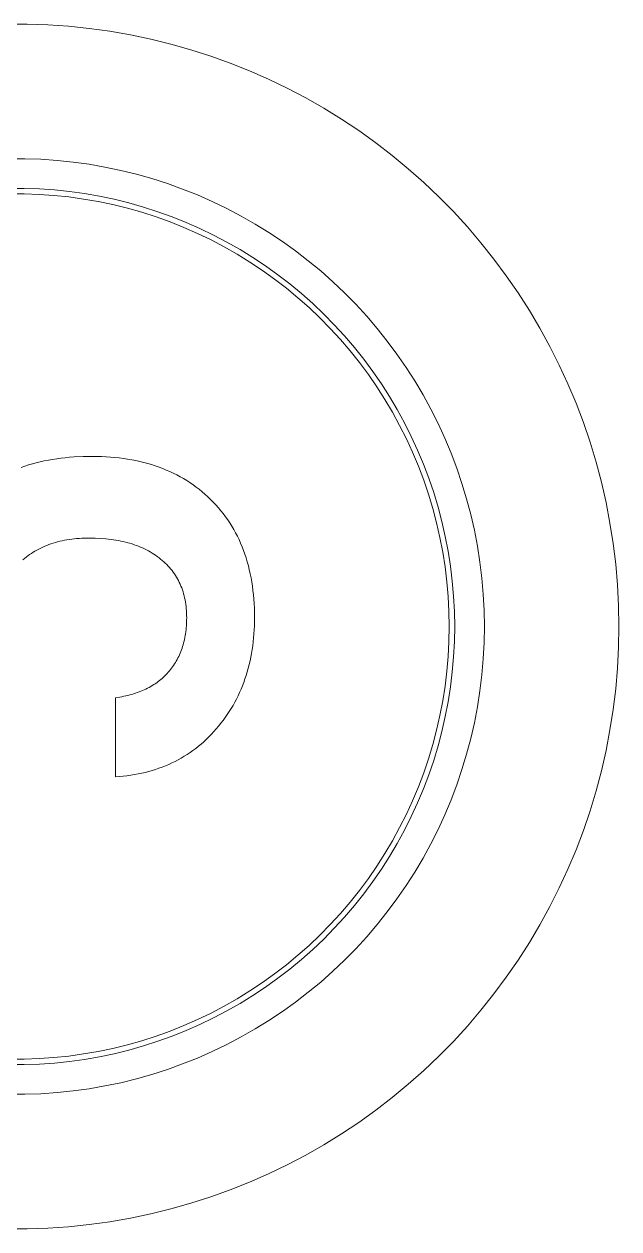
# Model space of a CAD drawing. Header units: inches. Extents: x -10 to 196, y -2 to 124.
# Drawn here: x 12.381 to 12.808, y 57.828 to 58.694 of the extents above; entities that cross this region are included whole.
import ezdxf

# ---------------------------------------------------------------- set-up
doc = ezdxf.new("R2010")
doc.units = ezdxf.units.IN
doc.layers.add('ZANO_R', color=7, linetype='Continuous', lineweight=0)

msp = doc.modelspace()

# ---------------------------------------------------------------- linework, layer by layer
at = {"layer": 'ZANO_R'}
for p, q in [((12.38272, 58.6942), (12.36777, 58.6942)), ((12.39766, 58.69369), (12.38272, 58.6942)), ((12.41258, 58.69266), (12.39766, 58.69369)), ((12.42745, 58.69111), (12.41258, 58.69266)), ((12.44226, 58.68905), (12.42745, 58.69111)), ((12.45699, 58.68648), (12.44226, 58.68905)), ((12.47162, 58.68341), (12.45699, 58.68648)), ((12.48613, 58.67983), (12.47162, 58.68341)), ((12.50052, 58.67575), (12.48613, 58.67983)), ((12.51475, 58.67118), (12.50052, 58.67575)), ((12.52882, 58.66612), (12.51475, 58.67118)), ((12.54271, 58.66058), (12.52882, 58.66612)), ((12.55639, 58.65456), (12.54271, 58.66058)), ((12.56986, 58.64808), (12.55639, 58.65456)), ((12.5831, 58.64113), (12.56986, 58.64808)), ((12.59609, 58.63373), (12.5831, 58.64113)), ((12.60882, 58.62588), (12.59609, 58.63373)), ((12.62127, 58.6176), (12.60882, 58.62588)), ((12.63342, 58.6089), (12.62127, 58.6176)), ((12.64527, 58.59978), (12.63342, 58.6089)), ((12.36944, 58.59747), (12.38105, 58.59747)), ((12.38105, 58.59747), (12.39265, 58.59707)), ((12.39265, 58.59707), (12.40424, 58.59627)), ((12.6568, 58.59026), (12.64527, 58.59978)), ((12.40424, 58.59627), (12.41579, 58.59506)), ((12.41579, 58.59506), (12.42729, 58.59347)), ((12.42729, 58.59347), (12.43872, 58.59147)), ((12.43872, 58.59147), (12.45009, 58.58908)), ((12.45009, 58.58908), (12.46136, 58.58631)), ((12.66799, 58.58035), (12.6568, 58.59026)), ((12.46136, 58.58631), (12.47253, 58.58314)), ((12.47253, 58.58314), (12.48359, 58.57959)), ((12.67883, 58.57005), (12.66799, 58.58035)), ((12.36981, 58.57611), (12.38068, 58.57611)), ((12.36988, 58.57217), (12.38061, 58.57217)), ((12.38061, 58.57217), (12.39134, 58.5718)), ((12.38068, 58.57611), (12.39155, 58.57573)), ((12.39134, 58.5718), (12.40206, 58.57106)), ((12.39155, 58.57573), (12.4024, 58.57498)), ((12.4024, 58.57498), (12.41321, 58.57386)), ((12.41321, 58.57386), (12.42398, 58.57236)), ((12.42398, 58.57236), (12.43469, 58.57049)), ((12.48359, 58.57959), (12.49451, 58.57566)), ((12.49451, 58.57566), (12.5053, 58.57136)), ((12.5053, 58.57136), (12.51592, 58.56668)), ((12.40206, 58.57106), (12.41274, 58.56995)), ((12.41274, 58.56995), (12.42337, 58.56847)), ((12.42337, 58.56847), (12.43395, 58.56663)), ((12.43395, 58.56663), (12.44446, 58.56442)), ((12.43469, 58.57049), (12.44533, 58.56826)), ((12.44446, 58.56442), (12.45488, 58.56185)), ((12.44533, 58.56826), (12.45589, 58.56565)), ((12.45589, 58.56565), (12.46635, 58.56269)), ((12.46635, 58.56269), (12.4767, 58.55936)), ((12.51592, 58.56668), (12.52639, 58.56164)), ((12.68931, 58.55939), (12.67883, 58.57005)), ((12.45488, 58.56185), (12.46521, 58.55892)), ((12.46521, 58.55892), (12.47544, 58.55564)), ((12.47544, 58.55564), (12.48554, 58.552)), ((12.4767, 58.55936), (12.48694, 58.55568)), ((12.48694, 58.55568), (12.49704, 58.55165)), ((12.52639, 58.56164), (12.53667, 58.55625)), ((12.53667, 58.55625), (12.54676, 58.5505)), ((12.69942, 58.54837), (12.68931, 58.55939)), ((12.48554, 58.552), (12.49551, 58.54802)), ((12.49551, 58.54802), (12.50534, 58.5437)), ((12.49704, 58.55165), (12.50699, 58.54728)), ((12.50699, 58.54728), (12.51679, 58.54256)), ((12.54676, 58.5505), (12.55664, 58.54441)), ((12.70914, 58.53701), (12.69942, 58.54837)), ((12.50534, 58.5437), (12.51502, 58.53904)), ((12.51502, 58.53904), (12.52452, 58.53405)), ((12.51679, 58.54256), (12.52641, 58.53751)), ((12.52641, 58.53751), (12.53586, 58.53212)), ((12.55664, 58.54441), (12.56631, 58.53798)), ((12.56631, 58.53798), (12.57575, 58.53122)), ((12.71846, 58.52532), (12.70914, 58.53701)), ((12.52452, 58.53405), (12.53385, 58.52874)), ((12.53385, 58.52874), (12.54299, 58.5231)), ((12.53586, 58.53212), (12.54512, 58.52642)), ((12.57575, 58.53122), (12.58495, 58.52414)), ((12.54299, 58.5231), (12.55193, 58.51716)), ((12.54512, 58.52642), (12.55417, 58.5204)), ((12.55417, 58.5204), (12.56301, 58.51407)), ((12.58495, 58.52414), (12.5939, 58.51674)), ((12.72737, 58.51332), (12.71846, 58.52532)), ((12.55193, 58.51716), (12.56066, 58.51091)), ((12.56066, 58.51091), (12.56917, 58.50436)), ((12.56301, 58.51407), (12.57163, 58.50744)), ((12.5939, 58.51674), (12.60259, 58.50904)), ((12.73586, 58.50101), (12.72737, 58.51332)), ((12.56917, 58.50436), (12.57745, 58.49752)), ((12.57163, 58.50744), (12.58001, 58.50051)), ((12.60259, 58.50904), (12.61101, 58.50105)), ((12.57745, 58.49752), (12.58549, 58.4904)), ((12.58001, 58.50051), (12.58815, 58.4933)), ((12.58815, 58.4933), (12.59604, 58.48581)), ((12.61101, 58.50105), (12.61915, 58.49277)), ((12.74393, 58.48842), (12.73586, 58.50101)), ((12.58549, 58.4904), (12.59328, 58.483)), ((12.59604, 58.48581), (12.60366, 58.47806)), ((12.61915, 58.49277), (12.627, 58.48421)), ((12.75155, 58.47556), (12.74393, 58.48842)), ((12.59328, 58.483), (12.6008, 58.47535)), ((12.60366, 58.47806), (12.61101, 58.47004)), ((12.627, 58.48421), (12.63455, 58.47539)), ((12.6008, 58.47535), (12.60806, 58.46743)), ((12.60806, 58.46743), (12.61504, 58.45928)), ((12.61101, 58.47004), (12.61808, 58.46178)), ((12.63455, 58.47539), (12.64179, 58.46631)), ((12.75873, 58.46245), (12.75155, 58.47556)), ((12.61504, 58.45928), (12.62174, 58.45088)), ((12.61808, 58.46178), (12.62486, 58.45328)), ((12.64179, 58.46631), (12.64871, 58.45699)), ((12.76545, 58.44909), (12.75873, 58.46245)), ((12.62174, 58.45088), (12.62814, 58.44226)), ((12.62486, 58.45328), (12.63134, 58.44455)), ((12.64871, 58.45699), (12.6553, 58.44743)), ((12.62814, 58.44226), (12.63424, 58.43342)), ((12.63134, 58.44455), (12.63751, 58.4356)), ((12.6553, 58.44743), (12.66157, 58.43766)), ((12.7717, 58.43551), (12.76545, 58.44909)), ((12.63424, 58.43342), (12.64003, 58.42438)), ((12.63751, 58.4356), (12.64338, 58.42645)), ((12.66157, 58.43766), (12.66749, 58.42767)), ((12.77748, 58.42172), (12.7717, 58.43551)), ((12.64003, 58.42438), (12.6455, 58.41514)), ((12.64338, 58.42645), (12.64892, 58.41709)), ((12.66749, 58.42767), (12.67306, 58.41748)), ((12.64892, 58.41709), (12.65414, 58.40755)), ((12.67306, 58.41748), (12.67828, 58.40711)), ((12.78278, 58.40774), (12.77748, 58.42172)), ((12.6455, 58.41514), (12.65066, 58.40572)), ((12.65414, 58.40755), (12.65903, 58.39784)), ((12.67828, 58.40711), (12.68313, 58.39656)), ((12.7876, 58.39359), (12.78278, 58.40774)), ((12.65066, 58.40572), (12.65548, 58.39613)), ((12.65548, 58.39613), (12.65997, 58.38638)), ((12.65903, 58.39784), (12.66358, 58.38796)), ((12.68313, 58.39656), (12.68762, 58.38586)), ((12.79192, 58.37928), (12.7876, 58.39359)), ((12.39509, 58.38016), (12.39802, 58.38073)), ((12.39802, 58.38073), (12.40099, 58.38125)), ((12.40099, 58.38125), (12.404, 58.38171)), ((12.404, 58.38171), (12.40706, 58.38212)), ((12.40706, 58.38212), (12.41016, 58.38248)), ((12.41016, 58.38248), (12.4133, 58.38278)), ((12.4133, 58.38278), (12.41649, 58.38302)), ((12.41649, 58.38302), (12.42299, 58.38335)), ((12.42299, 58.38335), (12.42967, 58.38346)), ((12.42967, 58.38346), (12.43298, 58.38343)), ((12.43298, 58.38343), (12.43625, 58.38334)), ((12.43625, 58.38334), (12.43948, 58.38319)), ((12.43948, 58.38319), (12.44267, 58.38298)), ((12.44267, 58.38298), (12.44581, 58.3827)), ((12.44581, 58.3827), (12.44892, 58.38237)), ((12.44892, 58.38237), (12.45197, 58.38198)), ((12.45197, 58.38198), (12.45499, 58.38153)), ((12.45499, 58.38153), (12.45797, 58.38101)), ((12.45797, 58.38101), (12.4609, 58.38044)), ((12.65997, 58.38638), (12.66412, 58.37648)), ((12.66358, 58.38796), (12.66778, 58.37794)), ((12.68762, 58.38586), (12.69174, 58.375)), ((12.37843, 58.37558), (12.3811, 58.37648)), ((12.3811, 58.37648), (12.38381, 58.37732)), ((12.38381, 58.37732), (12.38656, 58.37811)), ((12.38656, 58.37811), (12.38936, 58.37885)), ((12.38936, 58.37885), (12.3922, 58.37953)), ((12.3922, 58.37953), (12.39509, 58.38016)), ((12.4609, 58.38044), (12.46379, 58.3798)), ((12.46379, 58.3798), (12.46664, 58.37911)), ((12.46664, 58.37911), (12.46944, 58.37835)), ((12.46944, 58.37835), (12.4722, 58.37754)), ((12.4722, 58.37754), (12.47492, 58.37666)), ((12.47492, 58.37666), (12.4776, 58.37573)), ((12.4776, 58.37573), (12.48023, 58.37473)), ((12.48023, 58.37473), (12.48283, 58.37367)), ((12.48283, 58.37367), (12.48538, 58.37255)), ((12.48538, 58.37255), (12.48788, 58.37138)), ((12.66412, 58.37648), (12.66793, 58.36644)), ((12.66778, 58.37794), (12.67164, 58.36777)), ((12.69174, 58.375), (12.69548, 58.36401)), ((12.79575, 58.36482), (12.79192, 58.37928)), ((12.48788, 58.37138), (12.49035, 58.37014)), ((12.49035, 58.37014), (12.49277, 58.36884)), ((12.49277, 58.36884), (12.49515, 58.36748)), ((12.49515, 58.36748), (12.49749, 58.36606)), ((12.49749, 58.36606), (12.49978, 58.36458)), ((12.49978, 58.36458), (12.50204, 58.36304)), ((12.66793, 58.36644), (12.67139, 58.35627)), ((12.67164, 58.36777), (12.67514, 58.35748)), ((12.69548, 58.36401), (12.69884, 58.35289)), ((12.79908, 58.35025), (12.79575, 58.36482)), ((12.50204, 58.36304), (12.50425, 58.36144)), ((12.50425, 58.36144), (12.50641, 58.35978)), ((12.50641, 58.35978), (12.50854, 58.35805)), ((12.50854, 58.35805), (12.51062, 58.35627)), ((12.51062, 58.35627), (12.51266, 58.35443)), ((12.67139, 58.35627), (12.6745, 58.34599)), ((12.67514, 58.35748), (12.67828, 58.34707)), ((12.51266, 58.35443), (12.51466, 58.35253)), ((12.51466, 58.35253), (12.5166, 58.35057)), ((12.5166, 58.35057), (12.51849, 58.34857)), ((12.51849, 58.34857), (12.52031, 58.34652)), ((12.52031, 58.34652), (12.52207, 58.34443)), ((12.6745, 58.34599), (12.67724, 58.33561)), ((12.67828, 58.34707), (12.68107, 58.33656)), ((12.69884, 58.35289), (12.70181, 58.34167)), ((12.8019, 58.33557), (12.79908, 58.35025)), ((12.52207, 58.34443), (12.52377, 58.3423)), ((12.52377, 58.3423), (12.5254, 58.34012)), ((12.5254, 58.34012), (12.52698, 58.3379)), ((12.52698, 58.3379), (12.52849, 58.33563)), ((12.70181, 58.34167), (12.70439, 58.33035)), ((12.52849, 58.33563), (12.52994, 58.33331)), ((12.52994, 58.33331), (12.53133, 58.33095)), ((12.53133, 58.33095), (12.53266, 58.32855)), ((12.67724, 58.33561), (12.67963, 58.32515)), ((12.68107, 58.33656), (12.68349, 58.32596)), ((12.70439, 58.33035), (12.70659, 58.31895)), ((12.80421, 58.32079), (12.8019, 58.33557)), ((12.39838, 58.32004), (12.39688, 58.31947)), ((12.39991, 58.32058), (12.39838, 58.32004)), ((12.40146, 58.32109), (12.39991, 58.32058)), ((12.40304, 58.32156), (12.40146, 58.32109)), ((12.40464, 58.322), (12.40304, 58.32156)), ((12.40627, 58.32241), (12.40464, 58.322)), ((12.40792, 58.32278), (12.40627, 58.32241)), ((12.4096, 58.32312), (12.40792, 58.32278)), ((12.4113, 58.32343), (12.4096, 58.32312)), ((12.41303, 58.32371), (12.4113, 58.32343)), ((12.41479, 58.32395), (12.41303, 58.32371)), ((12.41657, 58.32417), (12.41479, 58.32395)), ((12.41837, 58.32434), (12.41657, 58.32417)), ((12.4202, 58.32449), (12.41837, 58.32434)), ((12.42206, 58.32461), (12.4202, 58.32449)), ((12.42394, 58.32469), (12.42206, 58.32461)), ((12.42778, 58.32475), (12.42394, 58.32469)), ((12.43176, 58.32469), (12.42778, 58.32475)), ((12.43564, 58.32452), (12.43176, 58.32469)), ((12.4394, 58.32422), (12.43564, 58.32452)), ((12.44125, 58.32403), (12.4394, 58.32422)), ((12.44307, 58.32381), (12.44125, 58.32403)), ((12.44486, 58.32356), (12.44307, 58.32381)), ((12.44663, 58.32328), (12.44486, 58.32356)), ((12.44837, 58.32297), (12.44663, 58.32328)), ((12.45008, 58.32263), (12.44837, 58.32297)), ((12.45176, 58.32226), (12.45008, 58.32263)), ((12.45342, 58.32186), (12.45176, 58.32226)), ((12.45506, 58.32143), (12.45342, 58.32186)), ((12.45666, 58.32098), (12.45506, 58.32143)), ((12.45824, 58.32049), (12.45666, 58.32098)), ((12.4598, 58.31997), (12.45824, 58.32049)), ((12.46133, 58.31943), (12.4598, 58.31997)), ((12.53266, 58.32855), (12.53393, 58.3261)), ((12.53393, 58.3261), (12.53513, 58.32361)), ((12.53513, 58.32361), (12.53628, 58.32107)), ((12.53628, 58.32107), (12.53736, 58.31849)), ((12.67963, 58.32515), (12.68166, 58.3146)), ((12.68349, 58.32596), (12.68554, 58.31528)), ((12.80601, 58.30595), (12.80421, 58.32079)), ((12.38327, 58.31198), (12.38204, 58.31105)), ((12.38451, 58.31288), (12.38327, 58.31198)), ((12.38579, 58.31374), (12.38451, 58.31288)), ((12.38708, 58.31457), (12.38579, 58.31374)), ((12.38841, 58.31537), (12.38708, 58.31457)), ((12.38976, 58.31613), (12.38841, 58.31537)), ((12.39113, 58.31687), (12.38976, 58.31613)), ((12.39253, 58.31757), (12.39113, 58.31687)), ((12.39396, 58.31824), (12.39253, 58.31757)), ((12.39541, 58.31887), (12.39396, 58.31824)), ((12.39688, 58.31947), (12.39541, 58.31887)), ((12.46283, 58.31885), (12.46133, 58.31943)), ((12.4643, 58.31825), (12.46283, 58.31885)), ((12.46575, 58.31761), (12.4643, 58.31825)), ((12.46717, 58.31695), (12.46575, 58.31761)), ((12.46856, 58.31626), (12.46717, 58.31695)), ((12.46993, 58.31553), (12.46856, 58.31626)), ((12.47127, 58.31478), (12.46993, 58.31553)), ((12.47259, 58.314), (12.47127, 58.31478)), ((12.47388, 58.31319), (12.47259, 58.314)), ((12.47514, 58.31235), (12.47388, 58.31319)), ((12.47638, 58.31148), (12.47514, 58.31235)), ((12.47759, 58.31058), (12.47638, 58.31148)), ((12.53736, 58.31849), (12.53838, 58.31586)), ((12.53838, 58.31586), (12.53933, 58.31318)), ((12.53933, 58.31318), (12.54023, 58.31047)), ((12.68166, 58.3146), (12.68332, 58.30399)), ((12.68554, 58.31528), (12.68722, 58.30454)), ((12.70659, 58.31895), (12.70838, 58.30748)), ((12.38085, 58.31009), (12.37968, 58.3091)), ((12.38204, 58.31105), (12.38085, 58.31009)), ((12.47877, 58.30965), (12.47759, 58.31058)), ((12.47992, 58.30869), (12.47877, 58.30965)), ((12.48104, 58.30771), (12.47992, 58.30869)), ((12.48211, 58.30671), (12.48104, 58.30771)), ((12.48316, 58.30569), (12.48211, 58.30671)), ((12.48416, 58.30464), (12.48316, 58.30569)), ((12.48513, 58.30356), (12.48416, 58.30464)), ((12.48606, 58.30247), (12.48513, 58.30356)), ((12.54023, 58.31047), (12.54106, 58.3077)), ((12.54106, 58.3077), (12.54183, 58.3049)), ((12.54183, 58.3049), (12.54254, 58.30205)), ((12.68332, 58.30399), (12.68462, 58.29333)), ((12.68722, 58.30454), (12.68853, 58.29374)), ((12.70838, 58.30748), (12.70978, 58.29595)), ((12.8073, 58.29106), (12.80601, 58.30595)), ((12.48696, 58.30135), (12.48606, 58.30247)), ((12.48782, 58.30021), (12.48696, 58.30135)), ((12.48864, 58.29904), (12.48782, 58.30021)), ((12.48943, 58.29785), (12.48864, 58.29904)), ((12.49017, 58.29664), (12.48943, 58.29785)), ((12.49089, 58.2954), (12.49017, 58.29664)), ((12.49156, 58.29414), (12.49089, 58.2954)), ((12.4922, 58.29286), (12.49156, 58.29414)), ((12.54254, 58.30205), (12.54319, 58.29915)), ((12.54319, 58.29915), (12.54378, 58.29621)), ((12.54378, 58.29621), (12.5443, 58.29322)), ((12.70978, 58.29595), (12.71078, 58.28438)), ((12.49281, 58.29155), (12.4922, 58.29286)), ((12.49337, 58.29022), (12.49281, 58.29155)), ((12.4939, 58.28887), (12.49337, 58.29022)), ((12.4944, 58.28749), (12.4939, 58.28887)), ((12.49485, 58.28609), (12.4944, 58.28749)), ((12.49527, 58.28467), (12.49485, 58.28609)), ((12.5443, 58.29322), (12.54477, 58.29019)), ((12.54477, 58.29019), (12.54517, 58.28711)), ((12.54517, 58.28711), (12.54551, 58.28399)), ((12.68462, 58.29333), (12.68554, 58.28264)), ((12.68853, 58.29374), (12.68947, 58.28291)), ((12.80808, 58.27613), (12.8073, 58.29106)), ((12.49566, 58.28322), (12.49527, 58.28467)), ((12.49601, 58.28175), (12.49566, 58.28322)), ((12.49632, 58.28025), (12.49601, 58.28175)), ((12.49659, 58.27874), (12.49632, 58.28025)), ((12.49683, 58.2772), (12.49659, 58.27874)), ((12.49703, 58.27563), (12.49683, 58.2772)), ((12.54551, 58.28399), (12.54579, 58.28083)), ((12.54579, 58.28083), (12.546, 58.27762)), ((12.546, 58.27762), (12.54616, 58.27436)), ((12.68554, 58.28264), (12.6861, 58.27191)), ((12.68947, 58.28291), (12.69003, 58.27205)), ((12.71078, 58.28438), (12.71138, 58.27279)), ((12.49719, 58.27405), (12.49703, 58.27563)), ((12.49732, 58.27243), (12.49719, 58.27405)), ((12.49741, 58.2708), (12.49732, 58.27243)), ((12.49747, 58.26914), (12.49741, 58.2708)), ((12.49749, 58.26746), (12.49747, 58.26914)), ((12.54616, 58.27436), (12.54625, 58.27106)), ((12.54625, 58.27106), (12.54628, 58.26772)), ((12.6861, 58.27191), (12.68628, 58.26118)), ((12.69003, 58.27205), (12.69022, 58.26118)), ((12.71138, 58.27279), (12.71158, 58.26118)), ((12.80834, 58.26118), (12.80808, 58.27613)), ((12.49702, 58.25872), (12.49716, 58.26013)), ((12.49716, 58.26013), (12.49728, 58.26156)), ((12.49728, 58.26156), (12.49737, 58.26301)), ((12.49737, 58.26301), (12.49743, 58.26447)), ((12.49743, 58.26447), (12.49747, 58.26596)), ((12.49747, 58.26596), (12.49749, 58.26746)), ((12.54617, 58.26174), (12.54604, 58.25879)), ((12.54625, 58.26471), (12.54617, 58.26174)), ((12.54628, 58.26772), (12.54625, 58.26471)), ((12.68628, 58.26118), (12.6861, 58.25044)), ((12.69022, 58.26118), (12.69003, 58.25031)), ((12.71158, 58.26118), (12.71138, 58.24957)), ((12.80808, 58.24623), (12.80834, 58.26118)), ((12.4953, 58.24933), (12.49563, 58.25062)), ((12.49563, 58.25062), (12.49592, 58.25193)), ((12.49592, 58.25193), (12.49619, 58.25325)), ((12.49619, 58.25325), (12.49644, 58.25459)), ((12.49644, 58.25459), (12.49666, 58.25595)), ((12.49666, 58.25595), (12.49685, 58.25732)), ((12.49685, 58.25732), (12.49702, 58.25872)), ((12.54561, 58.25301), (12.54531, 58.25016)), ((12.54585, 58.25588), (12.54561, 58.25301)), ((12.54604, 58.25879), (12.54585, 58.25588)), ((12.49232, 58.24083), (12.49283, 58.24199)), ((12.49283, 58.24199), (12.4933, 58.24317)), ((12.4933, 58.24317), (12.49376, 58.24437)), ((12.49376, 58.24437), (12.49418, 58.24558)), ((12.49418, 58.24558), (12.49458, 58.24682)), ((12.49458, 58.24682), (12.49496, 58.24807)), ((12.49496, 58.24807), (12.4953, 58.24933)), ((12.54456, 58.24457), (12.54411, 58.24183)), ((12.54497, 58.24735), (12.54456, 58.24457)), ((12.54531, 58.25016), (12.54497, 58.24735)), ((12.6861, 58.25044), (12.68554, 58.23972)), ((12.69003, 58.25031), (12.68947, 58.23945)), ((12.71138, 58.24957), (12.71078, 58.23797)), ((12.8073, 58.2313), (12.80808, 58.24623)), ((12.48808, 58.23321), (12.48876, 58.23425)), ((12.48876, 58.23425), (12.48942, 58.2353)), ((12.48942, 58.2353), (12.49005, 58.23637)), ((12.49005, 58.23637), (12.49066, 58.23746)), ((12.49066, 58.23746), (12.49124, 58.23856)), ((12.49124, 58.23856), (12.49179, 58.23969)), ((12.49179, 58.23969), (12.49232, 58.24083)), ((12.54242, 58.23378), (12.54174, 58.23116)), ((12.54303, 58.23643), (12.54242, 58.23378)), ((12.5436, 58.23911), (12.54303, 58.23643)), ((12.54411, 58.24183), (12.5436, 58.23911)), ((12.68554, 58.23972), (12.68462, 58.22902)), ((12.68947, 58.23945), (12.68853, 58.22861)), ((12.71078, 58.23797), (12.70978, 58.22641)), ((12.47986, 58.22391), (12.48079, 58.22474)), ((12.48079, 58.22474), (12.48169, 58.2256)), ((12.48169, 58.2256), (12.48257, 58.22648)), ((12.48257, 58.22648), (12.48343, 58.22738)), ((12.48343, 58.22738), (12.48427, 58.22831)), ((12.48427, 58.22831), (12.48508, 58.22925)), ((12.48508, 58.22925), (12.48587, 58.23021)), ((12.48587, 58.23021), (12.48663, 58.23119)), ((12.48663, 58.23119), (12.48737, 58.23219)), ((12.48737, 58.23219), (12.48808, 58.23321)), ((12.54024, 58.22602), (12.53941, 58.2235)), ((12.54102, 58.22858), (12.54024, 58.22602)), ((12.54174, 58.23116), (12.54102, 58.22858)), ((12.68462, 58.22902), (12.68332, 58.21836)), ((12.68853, 58.22861), (12.68722, 58.21782)), ((12.70978, 58.22641), (12.70838, 58.21488)), ((12.80601, 58.2164), (12.8073, 58.2313)), ((12.46696, 58.21567), (12.46816, 58.21623)), ((12.46816, 58.21623), (12.46934, 58.21681)), ((12.46934, 58.21681), (12.47049, 58.21742)), ((12.47049, 58.21742), (12.47162, 58.21805)), ((12.47162, 58.21805), (12.47273, 58.2187)), ((12.47273, 58.2187), (12.47382, 58.21938)), ((12.47382, 58.21938), (12.47488, 58.22008)), ((12.47488, 58.22008), (12.47592, 58.2208)), ((12.47592, 58.2208), (12.47694, 58.22154)), ((12.47694, 58.22154), (12.47793, 58.22231)), ((12.47793, 58.22231), (12.47891, 58.2231)), ((12.47891, 58.2231), (12.47986, 58.22391)), ((12.53659, 58.21614), (12.53554, 58.21375)), ((12.53758, 58.21856), (12.53659, 58.21614)), ((12.53852, 58.22102), (12.53758, 58.21856)), ((12.53941, 58.2235), (12.53852, 58.22102)), ((12.68332, 58.21836), (12.68166, 58.20775)), ((12.68722, 58.21782), (12.68554, 58.20708)), ((12.80421, 58.20156), (12.80601, 58.2164)), ((12.44626, 58.20995), (12.44931, 58.21042)), ((12.44626, 58.15317), (12.44626, 58.20995)), ((12.44931, 58.21042), (12.45081, 58.21069)), ((12.45081, 58.21069), (12.45228, 58.21098)), ((12.45228, 58.21098), (12.45372, 58.21129)), ((12.45372, 58.21129), (12.45515, 58.21163)), ((12.45515, 58.21163), (12.45655, 58.21199)), ((12.45655, 58.21199), (12.45793, 58.21237)), ((12.45793, 58.21237), (12.45929, 58.21277)), ((12.45929, 58.21277), (12.46062, 58.2132)), ((12.46062, 58.2132), (12.46194, 58.21364)), ((12.46194, 58.21364), (12.46323, 58.21412)), ((12.46323, 58.21412), (12.46449, 58.21461)), ((12.46449, 58.21461), (12.46574, 58.21513)), ((12.46574, 58.21513), (12.46696, 58.21567)), ((12.53329, 58.20906), (12.53208, 58.20677)), ((12.53444, 58.21139), (12.53329, 58.20906)), ((12.53554, 58.21375), (12.53444, 58.21139)), ((12.68166, 58.20775), (12.67963, 58.19721)), ((12.70838, 58.21488), (12.70659, 58.20341)), ((12.52814, 58.20008), (12.52671, 58.19792)), ((12.52951, 58.20228), (12.52814, 58.20008)), ((12.53082, 58.20451), (12.52951, 58.20228)), ((12.53208, 58.20677), (12.53082, 58.20451)), ((12.68554, 58.20708), (12.68349, 58.1964)), ((12.70659, 58.20341), (12.70439, 58.19201)), ((12.8019, 58.18679), (12.80421, 58.20156)), ((12.52213, 58.19162), (12.52049, 58.18959)), ((12.52371, 58.19369), (12.52213, 58.19162)), ((12.52524, 58.19579), (12.52371, 58.19369)), ((12.52671, 58.19792), (12.52524, 58.19579)), ((12.67963, 58.19721), (12.67724, 58.18674)), ((12.68349, 58.1964), (12.68107, 58.1858)), ((12.70439, 58.19201), (12.70181, 58.18069)), ((12.51349, 58.18189), (12.51165, 58.1801)), ((12.51529, 58.18373), (12.51349, 58.18189)), ((12.51706, 58.18563), (12.51529, 58.18373)), ((12.5188, 58.18759), (12.51706, 58.18563)), ((12.52049, 58.18959), (12.5188, 58.18759)), ((12.67724, 58.18674), (12.6745, 58.17636)), ((12.68107, 58.1858), (12.67828, 58.17529)), ((12.79908, 58.17211), (12.8019, 58.18679)), ((12.50396, 58.17352), (12.50195, 58.17202)), ((12.50593, 58.17508), (12.50396, 58.17352)), ((12.50787, 58.1767), (12.50593, 58.17508)), ((12.50978, 58.17837), (12.50787, 58.1767)), ((12.51165, 58.1801), (12.50978, 58.17837)), ((12.6745, 58.17636), (12.67139, 58.16608)), ((12.67828, 58.17529), (12.67514, 58.16488)), ((12.70181, 58.18069), (12.69884, 58.16946)), ((12.48917, 58.1642), (12.48692, 58.1631)), ((12.49139, 58.16537), (12.48917, 58.1642)), ((12.49357, 58.16658), (12.49139, 58.16537)), ((12.49571, 58.16786), (12.49357, 58.16658)), ((12.49783, 58.16919), (12.49571, 58.16786)), ((12.4999, 58.17058), (12.49783, 58.16919)), ((12.50195, 58.17202), (12.4999, 58.17058)), ((12.67139, 58.16608), (12.66793, 58.15592)), ((12.67514, 58.16488), (12.67164, 58.15459)), ((12.69884, 58.16946), (12.69548, 58.15835)), ((12.79575, 58.15753), (12.79908, 58.17211)), ((12.46513, 58.15572), (12.46254, 58.15519)), ((12.46769, 58.15632), (12.46513, 58.15572)), ((12.47021, 58.15696), (12.46769, 58.15632)), ((12.4727, 58.15767), (12.47021, 58.15696)), ((12.47516, 58.15843), (12.4727, 58.15767)), ((12.47758, 58.15925), (12.47516, 58.15843)), ((12.47997, 58.16013), (12.47758, 58.15925)), ((12.48232, 58.16106), (12.47997, 58.16013)), ((12.48464, 58.16205), (12.48232, 58.16106)), ((12.48692, 58.1631), (12.48464, 58.16205)), ((12.66793, 58.15592), (12.66412, 58.14588)), ((12.69548, 58.15835), (12.69174, 58.14736)), ((12.79192, 58.14308), (12.79575, 58.15753)), ((12.44906, 58.15336), (12.44626, 58.15317)), ((12.45182, 58.15362), (12.44906, 58.15336)), ((12.45455, 58.15392), (12.45182, 58.15362)), ((12.45725, 58.15429), (12.45455, 58.15392)), ((12.45991, 58.15471), (12.45725, 58.15429)), ((12.46254, 58.15519), (12.45991, 58.15471)), ((12.67164, 58.15459), (12.66778, 58.14442)), ((12.69174, 58.14736), (12.68762, 58.1365)), ((12.66412, 58.14588), (12.65997, 58.13598)), ((12.66778, 58.14442), (12.66358, 58.13439)), ((12.7876, 58.12877), (12.79192, 58.14308)), ((12.65997, 58.13598), (12.65548, 58.12622)), ((12.66358, 58.13439), (12.65903, 58.12452)), ((12.68762, 58.1365), (12.68313, 58.12579)), ((12.65548, 58.12622), (12.65066, 58.11663)), ((12.65903, 58.12452), (12.65414, 58.1148)), ((12.68313, 58.12579), (12.67828, 58.11525)), ((12.78278, 58.11461), (12.7876, 58.12877)), ((12.65066, 58.11663), (12.6455, 58.10721)), ((12.65414, 58.1148), (12.64892, 58.10526)), ((12.67828, 58.11525), (12.67306, 58.10487)), ((12.77748, 58.10064), (12.78278, 58.11461)), ((12.6455, 58.10721), (12.64003, 58.09798)), ((12.64892, 58.10526), (12.64338, 58.09591)), ((12.67306, 58.10487), (12.66749, 58.09469)), ((12.64003, 58.09798), (12.63424, 58.08893)), ((12.64338, 58.09591), (12.63751, 58.08675)), ((12.7717, 58.08685), (12.77748, 58.10064)), ((12.63424, 58.08893), (12.62814, 58.0801)), ((12.63751, 58.08675), (12.63134, 58.0778)), ((12.66749, 58.09469), (12.66157, 58.0847)), ((12.76545, 58.07327), (12.7717, 58.08685)), ((12.62814, 58.0801), (12.62174, 58.07148)), ((12.63134, 58.0778), (12.62486, 58.06907)), ((12.66157, 58.0847), (12.6553, 58.07492)), ((12.62174, 58.07148), (12.61504, 58.06308)), ((12.62486, 58.06907), (12.61808, 58.06057)), ((12.6553, 58.07492), (12.64871, 58.06537)), ((12.75873, 58.05991), (12.76545, 58.07327)), ((12.61504, 58.06308), (12.60806, 58.05492)), ((12.61808, 58.06057), (12.61101, 58.05231)), ((12.64871, 58.06537), (12.64179, 58.05604)), ((12.60806, 58.05492), (12.6008, 58.04701)), ((12.61101, 58.05231), (12.60366, 58.0443)), ((12.64179, 58.05604), (12.63455, 58.04697)), ((12.75155, 58.04679), (12.75873, 58.05991)), ((12.6008, 58.04701), (12.59328, 58.03935)), ((12.60366, 58.0443), (12.59604, 58.03654)), ((12.63455, 58.04697), (12.627, 58.03814)), ((12.74393, 58.03393), (12.75155, 58.04679)), ((12.59328, 58.03935), (12.58549, 58.03196)), ((12.59604, 58.03654), (12.58815, 58.02906)), ((12.627, 58.03814), (12.61915, 58.02959)), ((12.58549, 58.03196), (12.57745, 58.02484)), ((12.58815, 58.02906), (12.58001, 58.02185)), ((12.61915, 58.02959), (12.61101, 58.02131)), ((12.73586, 58.02134), (12.74393, 58.03393)), ((12.56917, 58.018), (12.56066, 58.01145)), ((12.57745, 58.02484), (12.56917, 58.018)), ((12.58001, 58.02185), (12.57163, 58.01492)), ((12.61101, 58.02131), (12.60259, 58.01331)), ((12.72737, 58.00904), (12.73586, 58.02134)), ((12.56066, 58.01145), (12.55193, 58.0052)), ((12.56301, 58.00829), (12.55417, 58.00196)), ((12.57163, 58.01492), (12.56301, 58.00829)), ((12.60259, 58.01331), (12.5939, 58.00561)), ((12.71846, 57.99704), (12.72737, 58.00904)), ((12.55193, 58.0052), (12.54299, 57.99925)), ((12.55417, 58.00196), (12.54512, 57.99594)), ((12.5939, 58.00561), (12.58495, 57.99822)), ((12.53385, 57.99362), (12.52452, 57.9883)), ((12.54299, 57.99925), (12.53385, 57.99362)), ((12.54512, 57.99594), (12.53586, 57.99023)), ((12.57575, 57.99114), (12.56631, 57.98438)), ((12.58495, 57.99822), (12.57575, 57.99114)), ((12.70914, 57.98535), (12.71846, 57.99704)), ((12.51502, 57.98331), (12.50534, 57.97866)), ((12.52452, 57.9883), (12.51502, 57.98331)), ((12.52641, 57.98485), (12.51679, 57.9798)), ((12.53586, 57.99023), (12.52641, 57.98485)), ((12.56631, 57.98438), (12.55664, 57.97795)), ((12.69942, 57.97399), (12.70914, 57.98535)), ((12.49551, 57.97433), (12.48554, 57.97035)), ((12.50534, 57.97866), (12.49551, 57.97433)), ((12.50699, 57.97508), (12.49704, 57.9707)), ((12.51679, 57.9798), (12.50699, 57.97508)), ((12.55664, 57.97795), (12.54676, 57.97185)), ((12.68931, 57.96297), (12.69942, 57.97399)), ((12.47544, 57.96672), (12.46521, 57.96344)), ((12.48554, 57.97035), (12.47544, 57.96672)), ((12.48694, 57.96667), (12.4767, 57.96299)), ((12.49704, 57.9707), (12.48694, 57.96667)), ((12.53667, 57.96611), (12.52639, 57.96071)), ((12.54676, 57.97185), (12.53667, 57.96611)), ((12.44446, 57.95794), (12.43395, 57.95573)), ((12.45488, 57.96051), (12.44446, 57.95794)), ((12.45589, 57.9567), (12.44533, 57.9541)), ((12.46521, 57.96344), (12.45488, 57.96051)), ((12.46635, 57.95967), (12.45589, 57.9567)), ((12.4767, 57.96299), (12.46635, 57.95967)), ((12.52639, 57.96071), (12.51592, 57.95567)), ((12.67883, 57.95231), (12.68931, 57.96297)), ((12.38061, 57.95019), (12.36988, 57.95019)), ((12.39134, 57.95056), (12.38061, 57.95019)), ((12.40206, 57.9513), (12.39134, 57.95056)), ((12.41274, 57.95241), (12.40206, 57.9513)), ((12.41321, 57.9485), (12.4024, 57.94738)), ((12.42337, 57.95389), (12.41274, 57.95241)), ((12.42398, 57.95), (12.41321, 57.9485)), ((12.43395, 57.95573), (12.42337, 57.95389)), ((12.43469, 57.95186), (12.42398, 57.95)), ((12.44533, 57.9541), (12.43469, 57.95186)), ((12.5053, 57.951), (12.49451, 57.9467)), ((12.51592, 57.95567), (12.5053, 57.951)), ((12.66799, 57.94201), (12.67883, 57.95231)), ((12.38068, 57.94625), (12.36981, 57.94625)), ((12.39155, 57.94663), (12.38068, 57.94625)), ((12.4024, 57.94738), (12.39155, 57.94663)), ((12.47253, 57.93922), (12.46136, 57.93605)), ((12.48359, 57.94277), (12.47253, 57.93922)), ((12.49451, 57.9467), (12.48359, 57.94277)), ((12.6568, 57.9321), (12.66799, 57.94201)), ((12.43872, 57.93088), (12.42729, 57.92889)), ((12.45009, 57.93327), (12.43872, 57.93088)), ((12.46136, 57.93605), (12.45009, 57.93327)), ((12.64527, 57.92257), (12.6568, 57.9321)), ((12.38105, 57.92489), (12.36944, 57.92489)), ((12.39265, 57.92529), (12.38105, 57.92489)), ((12.40424, 57.92609), (12.39265, 57.92529)), ((12.41579, 57.92729), (12.40424, 57.92609)), ((12.42729, 57.92889), (12.41579, 57.92729)), ((12.63342, 57.91346), (12.64527, 57.92257)), ((12.62127, 57.90475), (12.63342, 57.91346)), ((12.60882, 57.89647), (12.62127, 57.90475)), ((12.59609, 57.88863), (12.60882, 57.89647)), ((12.5831, 57.88123), (12.59609, 57.88863)), ((12.56986, 57.87428), (12.5831, 57.88123)), ((12.55639, 57.86779), (12.56986, 57.87428)), ((12.52882, 57.85623), (12.54271, 57.86177)), ((12.54271, 57.86177), (12.55639, 57.86779)), ((12.51475, 57.85117), (12.52882, 57.85623)), ((12.48613, 57.84252), (12.50052, 57.8466)), ((12.50052, 57.8466), (12.51475, 57.85117)), ((12.44226, 57.8333), (12.45699, 57.83587)), ((12.45699, 57.83587), (12.47162, 57.83895)), ((12.47162, 57.83895), (12.48613, 57.84252)), ((12.36777, 57.82815), (12.38272, 57.82815)), ((12.38272, 57.82815), (12.39766, 57.82867)), ((12.39766, 57.82867), (12.41258, 57.8297)), ((12.41258, 57.8297), (12.42745, 57.83125)), ((12.42745, 57.83125), (12.44226, 57.8333))]:
    msp.add_line(p, q, dxfattribs=at)

doc.saveas('drawing.dxf')
